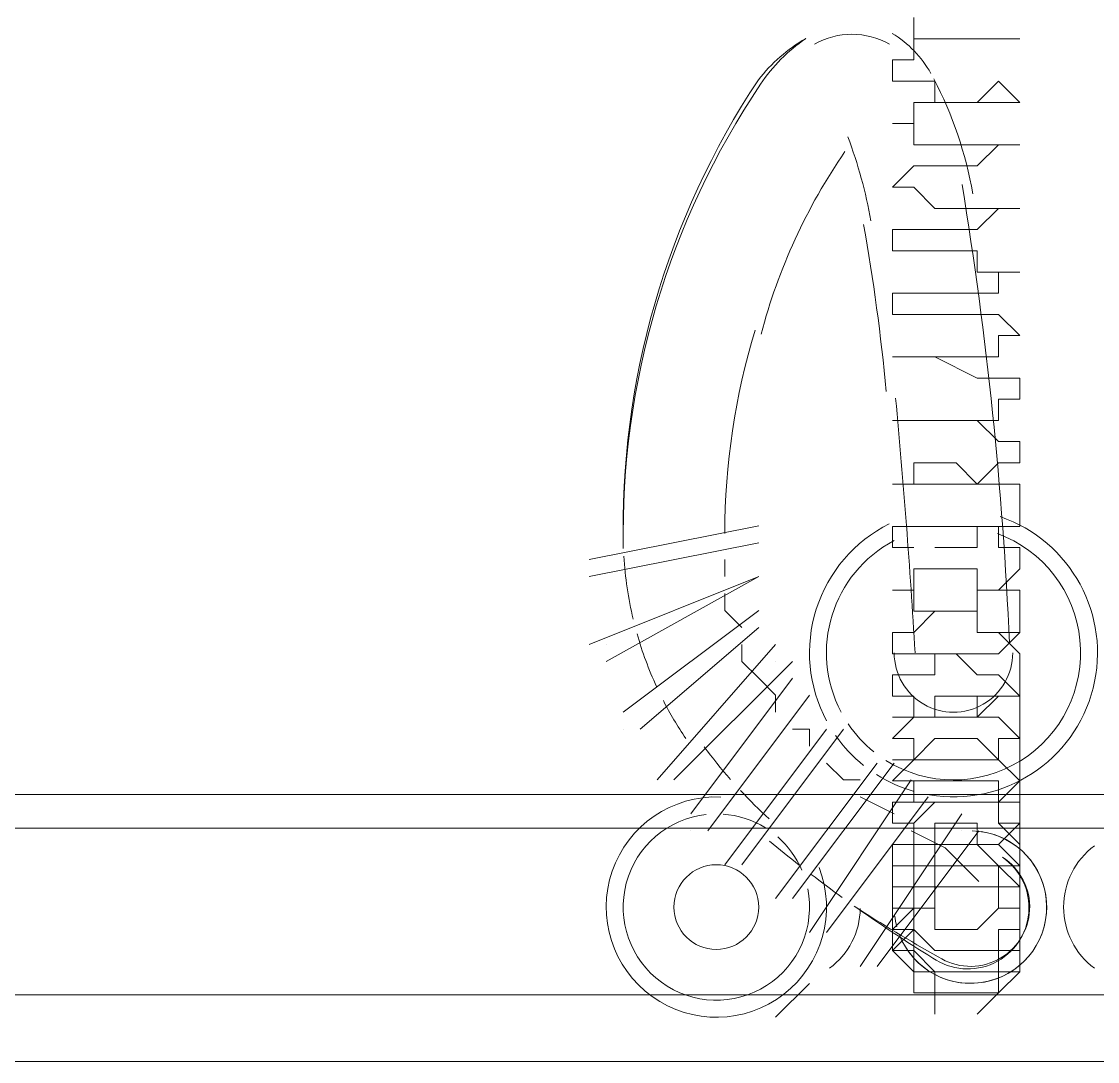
# Model space of a CAD drawing. Header units: millimetres. Extents: x -217779 to 263180, y 55413 to 130161.
# Drawn here: x -207608.6 to -207339.8, y 100500.7 to 100760.3 of the extents above; entities that cross this region are included whole.
import ezdxf

# ---------------------------------------------------------------- set-up
doc = ezdxf.new("R2010")
doc.units = ezdxf.units.MM
doc.layers.add('ТХ_ВК_оборуд.пищеблок', color=250, linetype='Continuous')
doc.layers.add('ТХ_пищеблок', color=30, linetype='Continuous', lineweight=20)

msp = doc.modelspace()

# ---------------------------------------------------------------- linework, layer by layer
at = {"layer": 'ТХ_ВК_оборуд.пищеблок', "lineweight": 0}
for points in [[(-207739.34, 100500.68), (-207739.34, 101080.67), (-206959.35, 101080.67), (-206959.35, 100500.68)], [(-207739.34, 100500.68), (-207739.34, 101080.67), (-206959.35, 101080.67), (-206959.35, 100500.68)], [(-207723.46, 100558.92), (-207723.46, 101064.79), (-206975.23, 101064.79), (-206975.23, 100558.92)], [(-207723.46, 100558.92), (-207723.46, 101064.79), (-206975.23, 101064.79), (-206975.23, 100558.92)]]:
    msp.add_lwpolyline(points, close=True, dxfattribs=at)
at = {"layer": 'ТХ_ВК_оборуд.пищеблок', "lineweight": 0, "elevation": 0}
for points in [[(-207385.73, 100692.49), (-207380.44, 100692.49), (-207375.15, 100692.49), (-207369.85, 100692.49), (-207364.56, 100692.49), (-207364.56, 100697.78), (-207359.26, 100697.78), (-207364.56, 100697.78), (-207369.85, 100697.78), (-207369.85, 100703.08), (-207375.15, 100703.08), (-207380.44, 100703.08), (-207385.73, 100703.08), (-207391.03, 100703.08), (-207391.03, 100708.37), (-207385.73, 100708.37), (-207380.44, 100708.37), (-207375.15, 100708.37), (-207369.85, 100708.37), (-207364.56, 100713.66), (-207359.26, 100713.66), (-207364.56, 100713.66), (-207369.85, 100713.66), (-207380.44, 100713.66), (-207385.73, 100718.96), (-207391.03, 100718.96), (-207385.73, 100724.25), (-207380.44, 100724.25), (-207375.15, 100724.25), (-207369.85, 100724.25), (-207364.56, 100729.55), (-207359.26, 100729.55), (-207364.56, 100729.55), (-207369.85, 100729.55), (-207380.44, 100729.55), (-207385.73, 100729.55), (-207385.73, 100734.84), (-207391.03, 100734.84), (-207385.73, 100734.84), (-207385.73, 100740.13), (-207380.44, 100740.13), (-207375.15, 100740.13), (-207369.85, 100740.13), (-207364.56, 100745.43), (-207359.26, 100740.13), (-207364.56, 100740.13), (-207369.85, 100740.13), (-207375.15, 100740.13), (-207380.44, 100740.13), (-207380.44, 100745.43), (-207385.73, 100745.43), (-207391.03, 100745.43), (-207391.03, 100750.72), (-207385.73, 100750.72), (-207385.73, 100756.02), (-207380.44, 100756.02), (-207375.15, 100756.02), (-207369.85, 100756.02), (-207364.56, 100756.02), (-207359.26, 100756.02), (-207364.56, 100756.02), (-207369.85, 100756.02), (-207380.44, 100756.02), (-207385.73, 100756.02), (-207385.73, 100761.31)], [(-207385.73, 100692.49), (-207380.44, 100692.49), (-207375.15, 100692.49), (-207369.85, 100692.49), (-207364.56, 100692.49), (-207364.56, 100697.78), (-207359.26, 100697.78), (-207364.56, 100697.78), (-207369.85, 100697.78), (-207369.85, 100703.08), (-207375.15, 100703.08), (-207380.44, 100703.08), (-207385.73, 100703.08), (-207391.03, 100703.08), (-207391.03, 100708.37), (-207385.73, 100708.37), (-207380.44, 100708.37), (-207375.15, 100708.37), (-207369.85, 100708.37), (-207364.56, 100713.66), (-207359.26, 100713.66), (-207364.56, 100713.66), (-207369.85, 100713.66), (-207380.44, 100713.66), (-207385.73, 100718.96), (-207391.03, 100718.96), (-207385.73, 100724.25), (-207380.44, 100724.25), (-207375.15, 100724.25), (-207369.85, 100724.25), (-207364.56, 100729.55), (-207359.26, 100729.55), (-207364.56, 100729.55), (-207369.85, 100729.55), (-207380.44, 100729.55), (-207385.73, 100729.55), (-207385.73, 100734.84), (-207391.03, 100734.84), (-207385.73, 100734.84), (-207385.73, 100740.13), (-207380.44, 100740.13), (-207375.15, 100740.13), (-207369.85, 100740.13), (-207364.56, 100745.43), (-207359.26, 100740.13), (-207364.56, 100740.13), (-207369.85, 100740.13), (-207375.15, 100740.13), (-207380.44, 100740.13), (-207380.44, 100745.43), (-207385.73, 100745.43), (-207391.03, 100745.43), (-207391.03, 100750.72), (-207385.73, 100750.72), (-207385.73, 100756.02), (-207380.44, 100756.02), (-207375.15, 100756.02), (-207369.85, 100756.02), (-207364.56, 100756.02), (-207359.26, 100756.02), (-207364.56, 100756.02), (-207369.85, 100756.02), (-207380.44, 100756.02), (-207385.73, 100756.02), (-207385.73, 100761.31)], [(-207385.73, 100660.72), (-207380.44, 100660.72), (-207375.15, 100660.72), (-207369.85, 100660.72), (-207364.56, 100660.72), (-207364.56, 100666.02), (-207359.26, 100666.02), (-207359.26, 100671.31), (-207364.56, 100671.31), (-207369.85, 100671.31), (-207380.44, 100676.6), (-207385.73, 100676.6), (-207391.03, 100676.6), (-207385.73, 100676.6), (-207380.44, 100676.6), (-207375.15, 100676.6), (-207369.85, 100676.6), (-207364.56, 100676.6), (-207364.56, 100681.9), (-207359.26, 100681.9), (-207364.56, 100687.19), (-207369.85, 100687.19), (-207380.44, 100687.19), (-207385.73, 100687.19), (-207391.03, 100687.19), (-207391.03, 100692.49), (-207385.73, 100692.49), (-207380.44, 100692.49)], [(-207385.73, 100660.72), (-207380.44, 100660.72), (-207375.15, 100660.72), (-207369.85, 100660.72), (-207364.56, 100660.72), (-207364.56, 100666.02), (-207359.26, 100666.02), (-207359.26, 100671.31), (-207364.56, 100671.31), (-207369.85, 100671.31), (-207380.44, 100676.6), (-207385.73, 100676.6), (-207391.03, 100676.6), (-207385.73, 100676.6), (-207380.44, 100676.6), (-207375.15, 100676.6), (-207369.85, 100676.6), (-207364.56, 100676.6), (-207364.56, 100681.9), (-207359.26, 100681.9), (-207364.56, 100687.19), (-207369.85, 100687.19), (-207380.44, 100687.19), (-207385.73, 100687.19), (-207391.03, 100687.19), (-207391.03, 100692.49), (-207385.73, 100692.49), (-207380.44, 100692.49)], [(-207391.03, 100618.37), (-207385.73, 100618.37), (-207385.73, 100613.08), (-207380.44, 100613.08), (-207375.15, 100613.08), (-207369.85, 100613.08), (-207369.85, 100618.37), (-207364.56, 100618.37), (-207359.26, 100623.66), (-207359.26, 100628.96), (-207364.56, 100628.96), (-207364.56, 100634.25), (-207359.26, 100634.25), (-207359.26, 100639.55), (-207359.26, 100644.84), (-207364.56, 100644.84), (-207369.85, 100644.84), (-207375.15, 100650.13), (-207380.44, 100650.13), (-207385.73, 100650.13), (-207385.73, 100644.84), (-207391.03, 100644.84), (-207385.73, 100644.84), (-207380.44, 100644.84), (-207375.15, 100644.84), (-207369.85, 100644.84), (-207364.56, 100650.13), (-207359.26, 100650.13), (-207359.26, 100655.43), (-207364.56, 100655.43), (-207369.85, 100660.72), (-207380.44, 100660.72), (-207385.73, 100660.72), (-207391.03, 100660.72), (-207385.73, 100660.72), (-207380.44, 100660.72)], [(-207391.03, 100618.37), (-207385.73, 100618.37), (-207385.73, 100613.08), (-207380.44, 100613.08), (-207375.15, 100613.08), (-207369.85, 100613.08), (-207369.85, 100618.37), (-207364.56, 100618.37), (-207359.26, 100623.66), (-207359.26, 100628.96), (-207364.56, 100628.96), (-207364.56, 100634.25), (-207359.26, 100634.25), (-207359.26, 100639.55), (-207359.26, 100644.84), (-207364.56, 100644.84), (-207369.85, 100644.84), (-207375.15, 100650.13), (-207380.44, 100650.13), (-207385.73, 100650.13), (-207385.73, 100644.84), (-207391.03, 100644.84), (-207385.73, 100644.84), (-207380.44, 100644.84), (-207375.15, 100644.84), (-207369.85, 100644.84), (-207364.56, 100650.13), (-207359.26, 100650.13), (-207359.26, 100655.43), (-207364.56, 100655.43), (-207369.85, 100660.72), (-207380.44, 100660.72), (-207385.73, 100660.72), (-207391.03, 100660.72), (-207385.73, 100660.72), (-207380.44, 100660.72)], [(-207380.44, 100628.96), (-207375.15, 100628.96), (-207369.85, 100628.96), (-207369.85, 100634.25), (-207364.56, 100634.25), (-207369.85, 100634.25), (-207375.15, 100634.25), (-207380.44, 100634.25), (-207385.73, 100634.25), (-207391.03, 100634.25), (-207391.03, 100628.96), (-207385.73, 100628.96)], [(-207380.44, 100628.96), (-207375.15, 100628.96), (-207369.85, 100628.96), (-207369.85, 100634.25), (-207364.56, 100634.25), (-207369.85, 100634.25), (-207375.15, 100634.25), (-207380.44, 100634.25), (-207385.73, 100634.25), (-207391.03, 100634.25), (-207391.03, 100628.96), (-207385.73, 100628.96)], [(-207385.73, 100618.37), (-207391.03, 100618.37), (-207385.73, 100618.37), (-207385.73, 100623.66), (-207380.44, 100623.66), (-207375.15, 100623.66), (-207369.85, 100623.66), (-207369.85, 100618.37), (-207364.56, 100618.37), (-207359.26, 100618.37), (-207359.26, 100613.08), (-207359.26, 100607.78), (-207364.56, 100602.49), (-207369.85, 100602.49), (-207375.15, 100602.49), (-207380.44, 100602.49), (-207380.44, 100597.19), (-207385.73, 100597.19), (-207391.03, 100597.19), (-207391.03, 100591.9), (-207385.73, 100591.9), (-207385.73, 100586.61), (-207380.44, 100586.61), (-207375.15, 100586.61), (-207369.85, 100586.61), (-207364.56, 100591.9), (-207359.26, 100591.9), (-207359.26, 100597.19), (-207359.26, 100602.49), (-207364.56, 100607.78)], [(-207385.73, 100618.37), (-207391.03, 100618.37), (-207385.73, 100618.37), (-207385.73, 100623.66), (-207380.44, 100623.66), (-207375.15, 100623.66), (-207369.85, 100623.66), (-207369.85, 100618.37), (-207364.56, 100618.37), (-207359.26, 100618.37), (-207359.26, 100613.08), (-207359.26, 100607.78), (-207364.56, 100602.49), (-207369.85, 100602.49), (-207375.15, 100602.49), (-207380.44, 100602.49), (-207380.44, 100597.19), (-207385.73, 100597.19), (-207391.03, 100597.19), (-207391.03, 100591.9), (-207385.73, 100591.9), (-207385.73, 100586.61), (-207380.44, 100586.61), (-207375.15, 100586.61), (-207369.85, 100586.61), (-207364.56, 100591.9), (-207359.26, 100591.9), (-207359.26, 100597.19), (-207359.26, 100602.49), (-207364.56, 100607.78)], [(-207359.26, 100607.78), (-207364.56, 100607.78), (-207369.85, 100607.78), (-207369.85, 100613.08), (-207375.15, 100613.08), (-207380.44, 100613.08), (-207385.73, 100607.78), (-207391.03, 100607.78), (-207391.03, 100602.49), (-207385.73, 100602.49)], [(-207359.26, 100607.78), (-207364.56, 100607.78), (-207369.85, 100607.78), (-207369.85, 100613.08), (-207375.15, 100613.08), (-207380.44, 100613.08), (-207385.73, 100607.78), (-207391.03, 100607.78), (-207391.03, 100602.49), (-207385.73, 100602.49)], [(-207391.03, 100602.49), (-207385.73, 100602.49), (-207380.44, 100602.49), (-207375.15, 100602.49), (-207369.85, 100597.19), (-207364.56, 100597.19), (-207359.26, 100591.9), (-207359.26, 100586.61), (-207359.26, 100581.31), (-207364.56, 100586.61), (-207369.85, 100586.61), (-207369.85, 100591.9), (-207375.15, 100591.9), (-207380.44, 100591.9), (-207380.44, 100586.61), (-207385.73, 100586.61), (-207391.03, 100586.61)], [(-207391.03, 100602.49), (-207385.73, 100602.49), (-207380.44, 100602.49), (-207375.15, 100602.49), (-207369.85, 100597.19), (-207364.56, 100597.19), (-207359.26, 100591.9), (-207359.26, 100586.61), (-207359.26, 100581.31), (-207364.56, 100586.61), (-207369.85, 100586.61), (-207369.85, 100591.9), (-207375.15, 100591.9), (-207380.44, 100591.9), (-207380.44, 100586.61), (-207385.73, 100586.61), (-207391.03, 100586.61)], [(-207369.85, 100591.9), (-207364.56, 100591.9), (-207359.26, 100591.9)], [(-207369.85, 100591.9), (-207364.56, 100591.9), (-207359.26, 100591.9)], [(-207385.73, 100586.61), (-207391.03, 100581.31), (-207385.73, 100581.31), (-207385.73, 100576.02), (-207380.44, 100576.02), (-207375.15, 100576.02), (-207369.85, 100576.02), (-207364.56, 100576.02), (-207369.85, 100576.02)], [(-207385.73, 100586.61), (-207391.03, 100581.31), (-207385.73, 100581.31), (-207385.73, 100576.02), (-207380.44, 100576.02), (-207375.15, 100576.02), (-207369.85, 100576.02), (-207364.56, 100576.02), (-207369.85, 100576.02)], [(-207364.56, 100560.14), (-207359.26, 100554.84), (-207359.26, 100549.55), (-207359.26, 100544.25), (-207359.26, 100538.96), (-207364.56, 100538.96), (-207364.56, 100544.25), (-207369.85, 100544.25), (-207375.15, 100544.25), (-207380.44, 100544.25), (-207380.44, 100538.96), (-207385.73, 100538.96), (-207385.73, 100533.67), (-207391.03, 100533.67), (-207391.03, 100528.37), (-207385.73, 100523.08), (-207385.73, 100517.78), (-207380.44, 100517.78), (-207375.15, 100517.78), (-207369.85, 100517.78), (-207364.56, 100517.78), (-207359.26, 100523.08), (-207359.26, 100528.37), (-207359.26, 100533.67), (-207359.26, 100538.96), (-207364.56, 100538.96), (-207364.56, 100544.25), (-207369.85, 100544.25), (-207375.15, 100544.25), (-207380.44, 100544.25), (-207385.73, 100544.25), (-207385.73, 100538.96), (-207391.03, 100538.96), (-207391.03, 100544.25), (-207385.73, 100544.25), (-207385.73, 100549.55), (-207380.44, 100549.55), (-207380.44, 100554.84), (-207375.15, 100554.84), (-207369.85, 100554.84), (-207364.56, 100554.84), (-207359.26, 100560.14), (-207359.26, 100565.43), (-207359.26, 100570.72), (-207364.56, 100576.02), (-207369.85, 100581.31), (-207375.15, 100581.31), (-207380.44, 100581.31), (-207385.73, 100576.02), (-207391.03, 100576.02)], [(-207359.26, 100560.14), (-207364.56, 100560.14), (-207364.56, 100565.43), (-207359.26, 100565.43), (-207359.26, 100560.14), (-207359.26, 100554.84), (-207359.26, 100549.55), (-207364.56, 100549.55), (-207364.56, 100544.25), (-207369.85, 100544.25), (-207375.15, 100544.25), (-207380.44, 100544.25), (-207385.73, 100544.25), (-207385.73, 100549.55), (-207391.03, 100549.55), (-207391.03, 100554.84), (-207385.73, 100554.84), (-207385.73, 100560.14), (-207380.44, 100565.43), (-207375.15, 100565.43), (-207369.85, 100565.43), (-207364.56, 100565.43), (-207359.26, 100570.72), (-207359.26, 100576.02), (-207359.26, 100581.31), (-207364.56, 100581.31), (-207364.56, 100576.02)], [(-207364.56, 100560.14), (-207359.26, 100554.84), (-207359.26, 100549.55), (-207359.26, 100544.25), (-207359.26, 100538.96), (-207364.56, 100538.96), (-207364.56, 100544.25), (-207369.85, 100544.25), (-207375.15, 100544.25), (-207380.44, 100544.25), (-207380.44, 100538.96), (-207385.73, 100538.96), (-207385.73, 100533.67), (-207391.03, 100533.67), (-207391.03, 100528.37), (-207385.73, 100523.08), (-207385.73, 100517.78), (-207380.44, 100517.78), (-207375.15, 100517.78), (-207369.85, 100517.78), (-207364.56, 100517.78), (-207359.26, 100523.08), (-207359.26, 100528.37), (-207359.26, 100533.67), (-207359.26, 100538.96), (-207364.56, 100538.96), (-207364.56, 100544.25), (-207369.85, 100544.25), (-207375.15, 100544.25), (-207380.44, 100544.25), (-207385.73, 100544.25), (-207385.73, 100538.96), (-207391.03, 100538.96), (-207391.03, 100544.25), (-207385.73, 100544.25), (-207385.73, 100549.55), (-207380.44, 100549.55), (-207380.44, 100554.84), (-207375.15, 100554.84), (-207369.85, 100554.84), (-207364.56, 100554.84), (-207359.26, 100560.14), (-207359.26, 100565.43), (-207359.26, 100570.72), (-207364.56, 100576.02), (-207369.85, 100581.31), (-207375.15, 100581.31), (-207380.44, 100581.31), (-207385.73, 100576.02), (-207391.03, 100576.02)], [(-207359.26, 100560.14), (-207364.56, 100560.14), (-207364.56, 100565.43), (-207359.26, 100565.43), (-207359.26, 100560.14), (-207359.26, 100554.84), (-207359.26, 100549.55), (-207364.56, 100549.55), (-207364.56, 100544.25), (-207369.85, 100544.25), (-207375.15, 100544.25), (-207380.44, 100544.25), (-207385.73, 100544.25), (-207385.73, 100549.55), (-207391.03, 100549.55), (-207391.03, 100554.84), (-207385.73, 100554.84), (-207385.73, 100560.14), (-207380.44, 100565.43), (-207375.15, 100565.43), (-207369.85, 100565.43), (-207364.56, 100565.43), (-207359.26, 100570.72), (-207359.26, 100576.02), (-207359.26, 100581.31), (-207364.56, 100581.31), (-207364.56, 100576.02)], [(-207364.56, 100581.31), (-207359.26, 100581.31)], [(-207364.56, 100581.31), (-207359.26, 100581.31)], [(-207385.73, 100576.02), (-207391.03, 100570.72), (-207385.73, 100570.72), (-207385.73, 100565.43), (-207380.44, 100565.43), (-207375.15, 100565.43), (-207369.85, 100565.43), (-207364.56, 100565.43)], [(-207385.73, 100576.02), (-207391.03, 100570.72), (-207385.73, 100570.72), (-207385.73, 100565.43), (-207380.44, 100565.43), (-207375.15, 100565.43), (-207369.85, 100565.43), (-207364.56, 100565.43)], [(-207359.26, 100565.43), (-207364.56, 100565.43), (-207364.56, 100570.72), (-207369.85, 100570.72), (-207375.15, 100570.72), (-207380.44, 100570.72), (-207385.73, 100570.72), (-207385.73, 100565.43), (-207391.03, 100565.43)], [(-207359.26, 100565.43), (-207364.56, 100565.43), (-207364.56, 100570.72), (-207369.85, 100570.72), (-207375.15, 100570.72), (-207380.44, 100570.72), (-207385.73, 100570.72), (-207385.73, 100565.43), (-207391.03, 100565.43)], [(-207359.26, 100544.25), (-207364.56, 100549.55), (-207369.85, 100554.84), (-207375.15, 100554.84), (-207380.44, 100554.84), (-207385.73, 100554.84), (-207385.73, 100560.14), (-207391.03, 100560.14), (-207391.03, 100565.43), (-207385.73, 100565.43)], [(-207359.26, 100544.25), (-207364.56, 100549.55), (-207369.85, 100554.84), (-207375.15, 100554.84), (-207380.44, 100554.84), (-207385.73, 100554.84), (-207385.73, 100560.14), (-207391.03, 100560.14), (-207391.03, 100565.43), (-207385.73, 100565.43)], [(-207369.85, 100512.49), (-207364.56, 100517.78), (-207359.26, 100523.08), (-207359.26, 100528.37), (-207359.26, 100533.67), (-207359.26, 100538.96), (-207364.56, 100538.96), (-207369.85, 100533.67), (-207375.15, 100533.67), (-207380.44, 100533.67), (-207380.44, 100538.96), (-207385.73, 100538.96), (-207385.73, 100544.25), (-207391.03, 100544.25), (-207391.03, 100549.55), (-207385.73, 100549.55), (-207385.73, 100554.84), (-207380.44, 100554.84), (-207380.44, 100560.14), (-207375.15, 100560.14), (-207369.85, 100560.14), (-207369.85, 100554.84)], [(-207369.85, 100512.49), (-207364.56, 100517.78), (-207359.26, 100523.08), (-207359.26, 100528.37), (-207359.26, 100533.67), (-207359.26, 100538.96), (-207364.56, 100538.96), (-207369.85, 100533.67), (-207375.15, 100533.67), (-207380.44, 100533.67), (-207380.44, 100538.96), (-207385.73, 100538.96), (-207385.73, 100544.25), (-207391.03, 100544.25), (-207391.03, 100549.55), (-207385.73, 100549.55), (-207385.73, 100554.84), (-207380.44, 100554.84), (-207380.44, 100560.14), (-207375.15, 100560.14), (-207369.85, 100560.14), (-207369.85, 100554.84)], [(-207359.26, 100549.55), (-207364.56, 100554.84)], [(-207359.26, 100549.55), (-207364.56, 100554.84)], [(-207364.56, 100549.55), (-207359.26, 100549.55), (-207359.26, 100544.25), (-207359.26, 100538.96), (-207359.26, 100533.67), (-207364.56, 100533.67), (-207364.56, 100528.37), (-207369.85, 100528.37), (-207375.15, 100528.37), (-207380.44, 100528.37), (-207385.73, 100533.67), (-207385.73, 100538.96), (-207391.03, 100533.67), (-207391.03, 100528.37), (-207385.73, 100528.37), (-207385.73, 100523.08), (-207380.44, 100523.08), (-207380.44, 100517.78), (-207375.15, 100517.78), (-207369.85, 100517.78), (-207364.56, 100517.78), (-207364.56, 100523.08), (-207359.26, 100523.08), (-207359.26, 100528.37), (-207359.26, 100533.67), (-207359.26, 100538.96), (-207359.26, 100544.25), (-207364.56, 100544.25), (-207364.56, 100549.55), (-207369.85, 100549.55), (-207375.15, 100549.55), (-207380.44, 100549.55), (-207380.44, 100544.25), (-207385.73, 100544.25), (-207385.73, 100538.96), (-207391.03, 100538.96), (-207391.03, 100533.67), (-207385.73, 100533.67), (-207385.73, 100528.37), (-207380.44, 100523.08), (-207375.15, 100523.08), (-207369.85, 100523.08), (-207364.56, 100523.08), (-207364.56, 100528.37), (-207359.26, 100528.37), (-207359.26, 100533.67), (-207359.26, 100538.96), (-207359.26, 100544.25), (-207364.56, 100544.25)], [(-207364.56, 100549.55), (-207359.26, 100549.55), (-207359.26, 100544.25), (-207359.26, 100538.96), (-207359.26, 100533.67), (-207364.56, 100533.67), (-207364.56, 100528.37), (-207369.85, 100528.37), (-207375.15, 100528.37), (-207380.44, 100528.37), (-207385.73, 100533.67), (-207385.73, 100538.96), (-207391.03, 100533.67), (-207391.03, 100528.37), (-207385.73, 100528.37), (-207385.73, 100523.08), (-207380.44, 100523.08), (-207380.44, 100517.78), (-207375.15, 100517.78), (-207369.85, 100517.78), (-207364.56, 100517.78), (-207364.56, 100523.08), (-207359.26, 100523.08), (-207359.26, 100528.37), (-207359.26, 100533.67), (-207359.26, 100538.96), (-207359.26, 100544.25), (-207364.56, 100544.25), (-207364.56, 100549.55), (-207369.85, 100549.55), (-207375.15, 100549.55), (-207380.44, 100549.55), (-207380.44, 100544.25), (-207385.73, 100544.25), (-207385.73, 100538.96), (-207391.03, 100538.96), (-207391.03, 100533.67), (-207385.73, 100533.67), (-207385.73, 100528.37), (-207380.44, 100523.08), (-207375.15, 100523.08), (-207369.85, 100523.08), (-207364.56, 100523.08), (-207364.56, 100528.37), (-207359.26, 100528.37), (-207359.26, 100533.67), (-207359.26, 100538.96), (-207359.26, 100544.25), (-207364.56, 100544.25)], [(-207375.15, 100544.25), (-207380.44, 100544.25), (-207380.44, 100538.96), (-207385.73, 100538.96), (-207385.73, 100533.67), (-207391.03, 100528.37), (-207385.73, 100523.08), (-207385.73, 100517.78), (-207380.44, 100517.78), (-207380.44, 100512.49)], [(-207375.15, 100544.25), (-207380.44, 100544.25), (-207380.44, 100538.96), (-207385.73, 100538.96), (-207385.73, 100533.67), (-207391.03, 100528.37), (-207385.73, 100523.08), (-207385.73, 100517.78), (-207380.44, 100517.78), (-207380.44, 100512.49)]]:
    msp.add_lwpolyline(points, dxfattribs=at)
at = {"layer": 'ТХ_пищеблок', "color": 132, "lineweight": 0, "elevation": -38.25}
for points in [[(-207877.31, 101120.84), (-207877.31, 100517.32), (-206876.73, 100517.32), (-206876.73, 101120.84)], [(-207827.31, 101070.84), (-207827.31, 100567.32), (-206926.73, 100567.32), (-206926.73, 101070.84)], [(-207424.45, 100634.43), (-207466.76, 100625.97)], [(-207466.76, 100621.74), (-207424.45, 100630.2)], [(-207432.91, 100625.97), (-207432.91, 100621.74)], [(-207424.45, 100621.74), (-207466.76, 100604.81), (-207424.45, 100621.74), (-207462.53, 100600.58)], [(-207432.91, 100617.51), (-207432.91, 100613.28), (-207428.68, 100609.04), (-207432.91, 100613.28)], [(-207424.45, 100613.28), (-207458.3, 100587.89)], [(-207454.07, 100583.66), (-207424.45, 100609.04)], [(-207420.22, 100604.81), (-207449.84, 100570.96)], [(-207428.68, 100604.81), (-207428.68, 100600.58), (-207424.45, 100596.35), (-207420.22, 100592.12), (-207420.22, 100587.89), (-207420.22, 100592.12), (-207424.45, 100596.35), (-207428.68, 100600.58)], [(-207445.6, 100570.96), (-207415.99, 100600.58)], [(-207415.99, 100596.35), (-207441.37, 100562.5)], [(-207437.14, 100558.27), (-207411.75, 100592.12)], [(-207407.52, 100583.66), (-207432.91, 100549.81)], [(-207428.68, 100549.81), (-207403.29, 100583.66)], [(-207415.99, 100583.66), (-207411.75, 100583.66), (-207411.75, 100579.43), (-207411.75, 100583.66)], [(-207394.83, 100575.19), (-207420.22, 100541.35)], [(-207415.99, 100541.35), (-207390.6, 100575.19)], [(-207407.52, 100575.19), (-207403.29, 100570.96), (-207399.06, 100570.96), (-207403.29, 100570.96)], [(-207386.37, 100570.96), (-207411.75, 100532.88)], [(-207407.52, 100532.88), (-207382.14, 100566.73)], [(-207399.06, 100566.73), (-207390.6, 100562.5)], [(-207373.67, 100562.5), (-207399.06, 100524.42)], [(-207394.83, 100524.42), (-207369.44, 100558.27)], [(-207377.91, 100554.04), (-207369.44, 100545.58), (-207377.91, 100554.04), (-207386.37, 100558.27)], [(-207411.75, 100520.19), (-207420.22, 100511.73)]]:
    msp.add_lwpolyline(points, close=True, dxfattribs=at)
for points in [[(-207424.53, 100745.74, -0.098402), (-207412.7, 100756.04, 0.098402), (-207423.98, 100744.65, 0.153885), (-207458.26, 100628.77, -0.153885), (-207424.53, 100745.74)], [(-207380.94, 100526.5, -0.016359), (-207400.56, 100539.46, 0.016359), (-207379.59, 100526.79, 1.000109), (-207363.53, 100551.66, -1.000109), (-207380.94, 100526.5)]]:
    msp.add_lwpolyline(points, format="xyb", dxfattribs=at)
for points in [[(-207391.77, 100754.65, 0.263202), (-207410.52, 100754.68, -0.263202)], [(-207381.45, 100747.37, 0.128446), (-207391.11, 100757.36, -0.128446)], [(-207370.96, 100717.32, 0.076793), (-207380.74, 100746.04, -0.076793)], [(-207396.45, 100710.54, 0.048642), (-207402.2, 100731.55, -0.048642)], [(-207402.91, 100727.84, 0.086562), (-207423.85, 100682.25, -0.086562)], [(-207361.84, 100605.22, 0.030153), (-207373.65, 100719.62, -0.030153)], [(-207392.61, 100667.96, 0.021688), (-207398.26, 100709.65, -0.021688)], [(-207425.35, 100683.27, 0.073497), (-207432.91, 100632.5, -0.073497)], [(-207385.39, 100602.7, 0.008531), (-207390.24, 100666.31, -0.008531)], [(-207381.76, 100567.23, 0.921844), (-207364.15, 100636.72, -0.921844)], [(-207391.83, 100634.89, 0.423103), (-207407.48, 100585.72, -0.423103)], [(-207392.66, 100575.82, 1.108707), (-207364.78, 100632.48, -1.108707)], [(-207390.62, 100630.75, 0.413779), (-207403.87, 100587.91, -0.413779)], [(-207458.13, 100626.82, 0.043708), (-207455.8, 100611.14, -0.043708)], [(-207454.83, 100607.43, 0.038822), (-207449.95, 100594.26, -0.038822)], [(-207390.6, 100602.7, 1.000049), (-207360.98, 100602.7, -1.000049)], [(-207448.26, 100590.77, 0.030446), (-207442.66, 100581.33, -0.030446)], [(-207402.13, 100585, 0.075801), (-207395.67, 100577.96, -0.075801)], [(-207405.22, 100582.03, 0.071236), (-207398.23, 100574.59, -0.071236)], [(-207438.08, 100579.27, 0.021049), (-207431.49, 100571.1, -0.021049)], [(-207395, 100572.29, 0.071497), (-207385.64, 100568.11, -0.071497)], [(-207428.96, 100568.3, 0.020071), (-207421.8, 100561.23, -0.020071)], [(-207433.88, 100566.71, 3.349514), (-207409.37, 100549.14, -3.349514)], [(-207437.58, 100562.36, 2.5734), (-207412.21, 100543.82, -2.5734)], [(-207422.78, 100559.02, 0.121122), (-207433.35, 100562.44, -0.121122)], [(-207389.36, 100532.46, 1.879148), (-207371.14, 100558.26, -1.879148)], [(-207388.44, 100530.43, 1.639573), (-207368.91, 100558.1, -1.639573)], [(-207421.75, 100555.7, 0.006867), (-207414.33, 100549.72, -0.006867)], [(-207413.66, 100548.44, 0.111571), (-207419.69, 100556.73, -0.111571)], [(-207340.6, 100554.52, 0.502962), (-207340.6, 100523.95, -0.502962)], [(-207411.32, 100547.39, 0.006878), (-207403.62, 100541.66, -0.006878)], [(-207406.75, 100523.94, 0.232603), (-207399.06, 100538.89, -0.232603)], [(-207390.49, 100537.23, 0.039911), (-207389.94, 100534.26, -0.039911)]]:
    msp.add_lwpolyline(points, format="xyb", close=True, dxfattribs=at)
for points in [[(-207424.45, 100630.2), (-207424.45, 100630.2)], [(-207424.45, 100630.2), (-207424.45, 100630.2)], [(-207466.76, 100625.97), (-207466.76, 100625.97)], [(-207466.76, 100625.97), (-207466.76, 100625.97)], [(-207424.45, 100621.74), (-207424.45, 100621.74)], [(-207424.45, 100621.74), (-207424.45, 100621.74)], [(-207424.45, 100613.28), (-207424.45, 100613.28)], [(-207424.45, 100613.28), (-207424.45, 100613.28)], [(-207462.53, 100604.81), (-207462.53, 100604.81)], [(-207462.53, 100604.81), (-207462.53, 100604.81)], [(-207420.22, 100600.58), (-207420.22, 100600.58)], [(-207420.22, 100600.58), (-207420.22, 100600.58)], [(-207411.75, 100592.12), (-207411.75, 100592.12)], [(-207411.75, 100592.12), (-207411.75, 100592.12)], [(-207458.3, 100583.66), (-207458.3, 100583.66)], [(-207458.3, 100583.66), (-207458.3, 100583.66)], [(-207403.29, 100583.66), (-207403.29, 100583.66)], [(-207403.29, 100583.66), (-207403.29, 100583.66)], [(-207394.83, 100575.19), (-207394.83, 100575.19)], [(-207394.83, 100575.19), (-207394.83, 100575.19)], [(-207449.84, 100570.96), (-207449.84, 100570.96)], [(-207449.84, 100570.96), (-207449.84, 100570.96)], [(-207382.14, 100566.73), (-207382.14, 100566.73)], [(-207382.14, 100566.73), (-207382.14, 100566.73)], [(-207441.37, 100558.27), (-207441.37, 100558.27)], [(-207441.37, 100558.27), (-207441.37, 100558.27)], [(-207373.67, 100558.27), (-207373.67, 100558.27)], [(-207373.67, 100558.27), (-207373.67, 100558.27)], [(-207428.68, 100549.81), (-207428.68, 100549.81)], [(-207428.68, 100549.81), (-207428.68, 100549.81)], [(-207420.22, 100541.35), (-207420.22, 100541.35)], [(-207420.22, 100541.35), (-207420.22, 100541.35)], [(-207407.52, 100532.88), (-207407.52, 100532.88)], [(-207407.52, 100532.88), (-207407.52, 100532.88)], [(-207399.06, 100524.42), (-207399.06, 100524.42)], [(-207399.06, 100524.42), (-207399.06, 100524.42)]]:
    msp.add_lwpolyline(points, dxfattribs=at)
at = {"layer": 'ТХ_пищеблок', "color": 132, "lineweight": 0}
msp.add_circle((-207435.03, 100539.23, -38.25), 10.58, dxfattribs=at)
msp.add_circle((-207435.03, 100539.23, -38.25), 10.58, dxfattribs=at)

doc.saveas('drawing.dxf')
